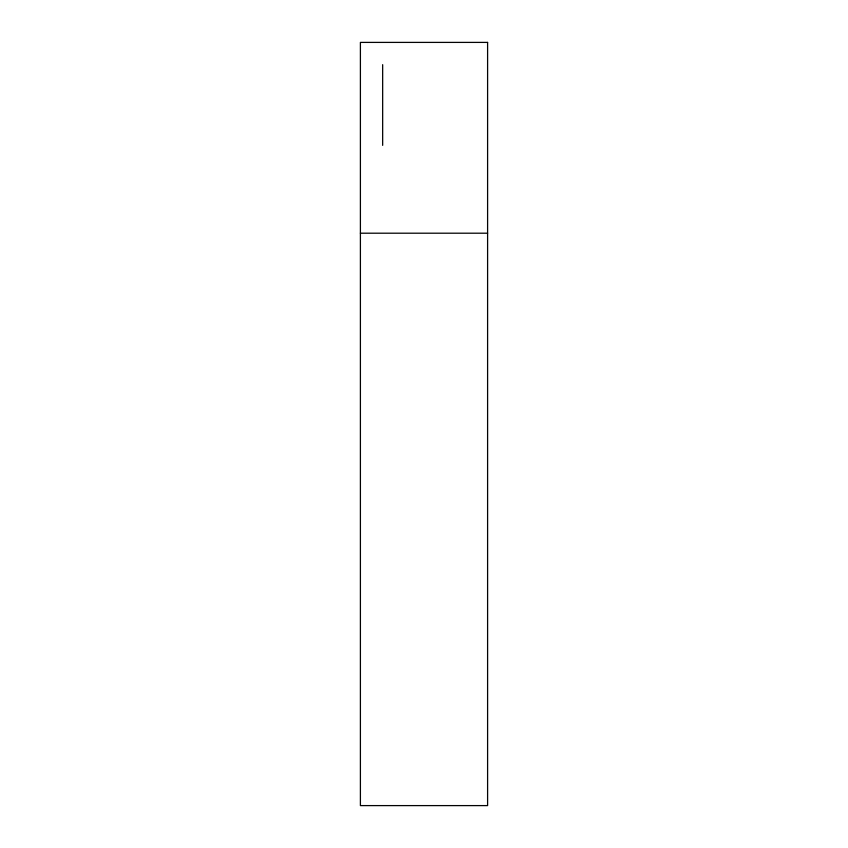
<?xml version="1.0" encoding="UTF-8"?>
<svg xmlns="http://www.w3.org/2000/svg" width="848" height="848" viewBox="0 0 848 848"><rect width="100%" height="100%" fill="white"/><g stroke="black" fill="none" stroke-linecap="round" stroke-linejoin="round"><path stroke-width="1.27" d="M360.4 233.2L487.6 233.2M382.66 64.66L382.66 145.368M487.6 42.4L360.4 42.4L360.4 805.6L487.6 805.6L487.6 42.4"/></g></svg>
